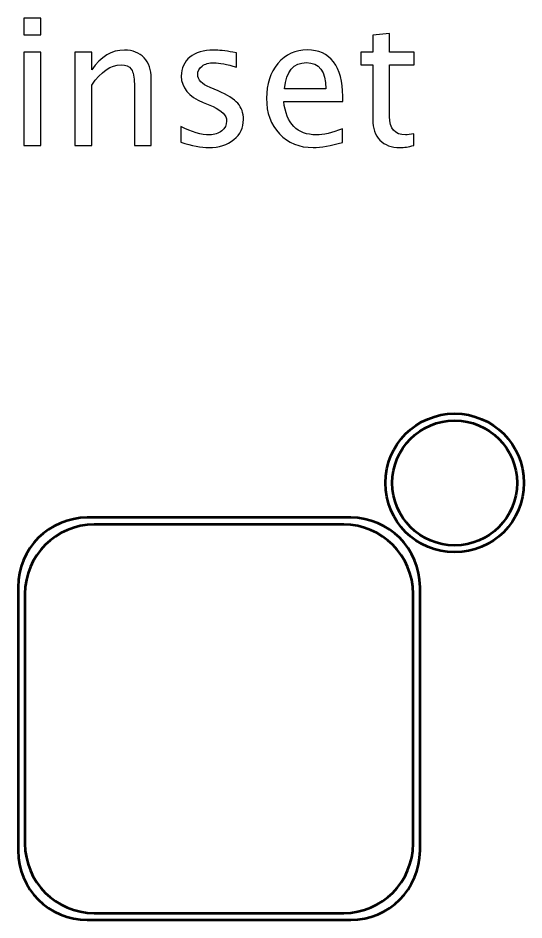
# Model space of a CAD drawing. Header units: centimetres. Extents: x -50.2 to 15.9, y -16.4 to 14.1.
# Drawn here: x -31.45 to -27.8, y -16.45 to -9.95 of the extents above; entities that cross this region are included whole.
import ezdxf

# ---------------------------------------------------------------- set-up
doc = ezdxf.new("R2010")
doc.units = ezdxf.units.CM
doc.header["$MEASUREMENT"] = 0
doc.layers.add('Layer 1', color=7, linetype='Continuous')

msp = doc.modelspace()

# ---------------------------------------------------------------- linework, layer by layer
at = {"layer": 'Layer 1', "lineweight": 53}
msp.add_ellipse((-28.3, -13.3), major_axis=(0, 0.5), ratio=1, dxfattribs=at)
at = {"layer": 'Layer 1', "color": 1, "lineweight": 53}
msp.add_ellipse((-28.3, -13.3), major_axis=(0, 0.45), ratio=1, dxfattribs=at)
at = {"layer": 'Layer 1'}
for points, knots in [([(-31.40695, -10.07074), (-31.40695, -10.07074), (-31.40695, -9.94882), (-31.40695, -9.94882), (-31.40695, -9.94882), (-31.40695, -9.94882), (-31.28503, -9.94882), (-31.28503, -9.94882), (-31.28503, -9.94882), (-31.28503, -9.94882), (-31.28503, -10.07074), (-31.28503, -10.07074), (-31.28503, -10.07074), (-31.28503, -10.07074), (-31.40695, -10.07074), (-31.40695, -10.07074)], [0, 0, 0, 0, 0.2, 0.2, 0.2, 0.2, 0.4, 0.4, 0.4, 0.4, 0.6, 0.6, 0.6, 0.6, 1, 1, 1, 1]), ([(-28.59559, -10.86682), (-28.63327, -10.87719), (-28.66607, -10.88227), (-28.6938, -10.88227), (-28.6938, -10.88227), (-28.75603, -10.88227), (-28.8045, -10.86449), (-28.83922, -10.82893), (-28.83922, -10.82893), (-28.87414, -10.79337), (-28.8915, -10.74405), (-28.8915, -10.68076), (-28.8915, -10.68076), (-28.8915, -10.68076), (-28.8915, -10.28537), (-28.8915, -10.28537), (-28.8915, -10.28537), (-28.8915, -10.28537), (-28.97574, -10.28537), (-28.97574, -10.28537), (-28.97574, -10.28537), (-28.97574, -10.28537), (-28.97574, -10.19393), (-28.97574, -10.19393), (-28.97574, -10.19393), (-28.97574, -10.19393), (-28.8915, -10.19393), (-28.8915, -10.19393), (-28.8915, -10.19393), (-28.8915, -10.19393), (-28.8915, -10.07222), (-28.8915, -10.07222), (-28.8915, -10.07222), (-28.8915, -10.07222), (-28.76958, -10.06058), (-28.76958, -10.06058), (-28.76958, -10.06058), (-28.76958, -10.06058), (-28.76958, -10.19393), (-28.76958, -10.19393), (-28.76958, -10.19393), (-28.76958, -10.19393), (-28.59305, -10.19393), (-28.59305, -10.19393), (-28.59305, -10.19393), (-28.59305, -10.19393), (-28.59305, -10.28537), (-28.59305, -10.28537), (-28.59305, -10.28537), (-28.59305, -10.28537), (-28.76958, -10.28537), (-28.76958, -10.28537), (-28.76958, -10.28537), (-28.76958, -10.28537), (-28.76958, -10.65875), (-28.76958, -10.65875), (-28.76958, -10.65875), (-28.76958, -10.7468), (-28.73127, -10.79083), (-28.65486, -10.79083), (-28.65486, -10.79083), (-28.63856, -10.79083), (-28.61887, -10.78808), (-28.59559, -10.78279), (-28.59559, -10.78279), (-28.59559, -10.78279), (-28.59559, -10.86682), (-28.59559, -10.86682)], [0, 0, 0, 0, 0.0555556, 0.0555556, 0.0555556, 0.0555556, 0.1111111, 0.1111111, 0.1111111, 0.1111111, 0.1666667, 0.1666667, 0.1666667, 0.1666667, 0.2222222, 0.2222222, 0.2222222, 0.2222222, 0.2777778, 0.2777778, 0.2777778, 0.2777778, 0.3333333, 0.3333333, 0.3333333, 0.3333333, 0.3888889, 0.3888889, 0.3888889, 0.3888889, 0.4444444, 0.4444444, 0.4444444, 0.4444444, 0.5, 0.5, 0.5, 0.5, 0.5555556, 0.5555556, 0.5555556, 0.5555556, 0.6111111, 0.6111111, 0.6111111, 0.6111111, 0.6666667, 0.6666667, 0.6666667, 0.6666667, 0.7222222, 0.7222222, 0.7222222, 0.7222222, 0.7777778, 0.7777778, 0.7777778, 0.7777778, 0.8333333, 0.8333333, 0.8333333, 0.8333333, 0.8888889, 0.8888889, 0.8888889, 0.8888889, 1, 1, 1, 1]), ([(-31.40695, -10.86703), (-31.40695, -10.86703), (-31.40695, -10.19393), (-31.40695, -10.19393), (-31.40695, -10.19393), (-31.40695, -10.19393), (-31.28503, -10.19393), (-31.28503, -10.19393), (-31.28503, -10.19393), (-31.28503, -10.19393), (-31.28503, -10.86703), (-31.28503, -10.86703), (-31.28503, -10.86703), (-31.28503, -10.86703), (-31.40695, -10.86703), (-31.40695, -10.86703)], [0, 0, 0, 0, 0.2, 0.2, 0.2, 0.2, 0.4, 0.4, 0.4, 0.4, 0.6, 0.6, 0.6, 0.6, 1, 1, 1, 1]), ([(-31.03992, -10.86703), (-31.03992, -10.86703), (-31.03992, -10.19393), (-31.03992, -10.19393), (-31.03992, -10.19393), (-31.03992, -10.19393), (-30.918, -10.19393), (-30.918, -10.19393), (-30.918, -10.19393), (-30.918, -10.19393), (-30.918, -10.32114), (-30.918, -10.32114), (-30.918, -10.32114), (-30.85344, -10.22695), (-30.77428, -10.17996), (-30.68072, -10.17996), (-30.68072, -10.17996), (-30.62188, -10.17996), (-30.5751, -10.19837), (-30.5406, -10.23542), (-30.5406, -10.23542), (-30.5061, -10.27225), (-30.48874, -10.32199), (-30.48874, -10.38422), (-30.48874, -10.38422), (-30.48874, -10.38422), (-30.48874, -10.86703), (-30.48874, -10.86703), (-30.48874, -10.86703), (-30.48874, -10.86703), (-30.61066, -10.86703), (-30.61066, -10.86703), (-30.61066, -10.86703), (-30.61066, -10.86703), (-30.61066, -10.42401), (-30.61066, -10.42401), (-30.61066, -10.42401), (-30.61066, -10.37406), (-30.61807, -10.3385), (-30.63267, -10.31733), (-30.63267, -10.31733), (-30.64749, -10.29595), (-30.67183, -10.28537), (-30.70591, -10.28537), (-30.70591, -10.28537), (-30.78084, -10.28537), (-30.85154, -10.33426), (-30.918, -10.43205), (-30.918, -10.43205), (-30.918, -10.43205), (-30.918, -10.86703), (-30.918, -10.86703), (-30.918, -10.86703), (-30.918, -10.86703), (-31.03992, -10.86703), (-31.03992, -10.86703)], [0, 0, 0, 0, 0.0666667, 0.0666667, 0.0666667, 0.0666667, 0.1333333, 0.1333333, 0.1333333, 0.1333333, 0.2, 0.2, 0.2, 0.2, 0.2666667, 0.2666667, 0.2666667, 0.2666667, 0.3333333, 0.3333333, 0.3333333, 0.3333333, 0.4, 0.4, 0.4, 0.4, 0.4666667, 0.4666667, 0.4666667, 0.4666667, 0.5333333, 0.5333333, 0.5333333, 0.5333333, 0.6, 0.6, 0.6, 0.6, 0.6666667, 0.6666667, 0.6666667, 0.6666667, 0.7333333, 0.7333333, 0.7333333, 0.7333333, 0.8, 0.8, 0.8, 0.8, 0.8666667, 0.8666667, 0.8666667, 0.8666667, 1, 1, 1, 1]), ([(-30.2758, -10.8429), (-30.2758, -10.8429), (-30.2758, -10.73114), (-30.2758, -10.73114), (-30.2758, -10.73114), (-30.196, -10.77093), (-30.12679, -10.79083), (-30.06773, -10.79083), (-30.06773, -10.79083), (-30.03259, -10.79083), (-30.00338, -10.7813), (-29.98031, -10.76225), (-29.98031, -10.76225), (-29.95724, -10.74342), (-29.9456, -10.71971), (-29.9456, -10.69113), (-29.9456, -10.69113), (-29.9456, -10.64944), (-29.97798, -10.61493), (-30.04275, -10.58763), (-30.04275, -10.58763), (-30.04275, -10.58763), (-30.11409, -10.55736), (-30.11409, -10.55736), (-30.11409, -10.55736), (-30.21928, -10.51376), (-30.27199, -10.45068), (-30.27199, -10.36877), (-30.27199, -10.36877), (-30.27199, -10.31013), (-30.25125, -10.26399), (-30.20976, -10.23034), (-30.20976, -10.23034), (-30.16827, -10.19668), (-30.11133, -10.17996), (-30.03916, -10.17996), (-30.03916, -10.17996), (-30.00169, -10.17996), (-29.95512, -10.18504), (-29.89988, -10.19541), (-29.89988, -10.19541), (-29.89988, -10.19541), (-29.87448, -10.20028), (-29.87448, -10.20028), (-29.87448, -10.20028), (-29.87448, -10.20028), (-29.87448, -10.30188), (-29.87448, -10.30188), (-29.87448, -10.30188), (-29.94242, -10.28156), (-29.99661, -10.2714), (-30.03704, -10.2714), (-30.03704, -10.2714), (-30.0726, -10.2714), (-30.10075, -10.27923), (-30.12213, -10.29468), (-30.12213, -10.29468), (-30.1433, -10.31013), (-30.15388, -10.33088), (-30.15388, -10.35691), (-30.15388, -10.35691), (-30.15388, -10.39353), (-30.12425, -10.42465), (-30.06477, -10.44983), (-30.06477, -10.44983), (-30.06477, -10.44983), (-30.00614, -10.4746), (-30.00614, -10.4746), (-30.00614, -10.4746), (-29.93967, -10.50254), (-29.89268, -10.53217), (-29.86517, -10.56329), (-29.86517, -10.56329), (-29.83744, -10.5944), (-29.82368, -10.63335), (-29.82368, -10.67992), (-29.82368, -10.67992), (-29.82368, -10.73897), (-29.84696, -10.78744), (-29.89374, -10.82533), (-29.89374, -10.82533), (-29.94031, -10.86322), (-30, -10.88227), (-30.0726, -10.88227), (-30.0726, -10.88227), (-30.12848, -10.88227), (-30.196, -10.86915), (-30.2758, -10.8429)], [0, 0, 0, 0, 0.0434783, 0.0434783, 0.0434783, 0.0434783, 0.0869565, 0.0869565, 0.0869565, 0.0869565, 0.1304348, 0.1304348, 0.1304348, 0.1304348, 0.173913, 0.173913, 0.173913, 0.173913, 0.2173913, 0.2173913, 0.2173913, 0.2173913, 0.2608696, 0.2608696, 0.2608696, 0.2608696, 0.3043478, 0.3043478, 0.3043478, 0.3043478, 0.3478261, 0.3478261, 0.3478261, 0.3478261, 0.3913043, 0.3913043, 0.3913043, 0.3913043, 0.4347826, 0.4347826, 0.4347826, 0.4347826, 0.4782609, 0.4782609, 0.4782609, 0.4782609, 0.5217391, 0.5217391, 0.5217391, 0.5217391, 0.5652174, 0.5652174, 0.5652174, 0.5652174, 0.6086957, 0.6086957, 0.6086957, 0.6086957, 0.6521739, 0.6521739, 0.6521739, 0.6521739, 0.6956522, 0.6956522, 0.6956522, 0.6956522, 0.7391304, 0.7391304, 0.7391304, 0.7391304, 0.7826087, 0.7826087, 0.7826087, 0.7826087, 0.826087, 0.826087, 0.826087, 0.826087, 0.8695652, 0.8695652, 0.8695652, 0.8695652, 0.9130435, 0.9130435, 0.9130435, 0.9130435, 1, 1, 1, 1]), ([(-29.11015, -10.84544), (-29.19206, -10.86999), (-29.26213, -10.88227), (-29.32055, -10.88227), (-29.32055, -10.88227), (-29.42024, -10.88227), (-29.50131, -10.84925), (-29.56375, -10.78342), (-29.56375, -10.78342), (-29.62619, -10.71759), (-29.65752, -10.63229), (-29.65752, -10.5273), (-29.65752, -10.5273), (-29.65752, -10.42549), (-29.63, -10.34188), (-29.57476, -10.27648), (-29.57476, -10.27648), (-29.51951, -10.21129), (-29.44882, -10.17869), (-29.36267, -10.17869), (-29.36267, -10.17869), (-29.28118, -10.17869), (-29.2181, -10.20769), (-29.17365, -10.26568), (-29.17365, -10.26568), (-29.1292, -10.32368), (-29.10697, -10.40581), (-29.10697, -10.51228), (-29.10697, -10.51228), (-29.10697, -10.51228), (-29.10761, -10.54953), (-29.10761, -10.54953), (-29.10761, -10.54953), (-29.10761, -10.54953), (-29.53306, -10.54953), (-29.53306, -10.54953), (-29.53306, -10.54953), (-29.51528, -10.7104), (-29.43675, -10.79083), (-29.29769, -10.79083), (-29.29769, -10.79083), (-29.24667, -10.79083), (-29.18423, -10.77644), (-29.11015, -10.74765), (-29.11015, -10.74765), (-29.11015, -10.74765), (-29.11015, -10.84544), (-29.11015, -10.84544)], [0, 0, 0, 0, 0.0769231, 0.0769231, 0.0769231, 0.0769231, 0.1538462, 0.1538462, 0.1538462, 0.1538462, 0.2307692, 0.2307692, 0.2307692, 0.2307692, 0.3076923, 0.3076923, 0.3076923, 0.3076923, 0.3846154, 0.3846154, 0.3846154, 0.3846154, 0.4615385, 0.4615385, 0.4615385, 0.4615385, 0.5384615, 0.5384615, 0.5384615, 0.5384615, 0.6153846, 0.6153846, 0.6153846, 0.6153846, 0.6923077, 0.6923077, 0.6923077, 0.6923077, 0.7692308, 0.7692308, 0.7692308, 0.7692308, 0.8461538, 0.8461538, 0.8461538, 0.8461538, 1, 1, 1, 1]), ([(-29.52671, -10.45809), (-29.52671, -10.45809), (-29.22953, -10.45809), (-29.22953, -10.45809), (-29.22953, -10.45809), (-29.22953, -10.33278), (-29.27631, -10.27013), (-29.36965, -10.27013), (-29.36965, -10.27013), (-29.46363, -10.27013), (-29.51591, -10.33278), (-29.52671, -10.45809)], [0, 0, 0, 0, 0.25, 0.25, 0.25, 0.25, 0.5, 0.5, 0.5, 0.5, 1, 1, 1, 1])]:
    msp.add_open_spline(points, degree=3, knots=knots, dxfattribs=at)
at = {"layer": 'Layer 1', "lineweight": 53}
msp.add_open_spline([(-31.45, -15.95), (-31.45, -15.95), (-31.45, -14.05), (-31.45, -14.05), (-31.45, -14.05), (-31.45, -13.77386), (-31.22614, -13.55), (-30.95, -13.55), (-30.95, -13.55), (-30.95, -13.55), (-29.05, -13.55), (-29.05, -13.55), (-29.05, -13.55), (-28.77386, -13.55), (-28.55, -13.77386), (-28.55, -14.05), (-28.55, -14.05), (-28.55, -14.05), (-28.55, -15.95), (-28.55, -15.95), (-28.55, -15.95), (-28.55, -16.22614), (-28.77386, -16.45), (-29.05, -16.45), (-29.05, -16.45), (-29.05, -16.45), (-30.95, -16.45), (-30.95, -16.45), (-30.95, -16.45), (-31.22614, -16.45), (-31.45, -16.22614), (-31.45, -15.95)], degree=3, knots=[0, 0, 0, 0, 0.1111111, 0.1111111, 0.1111111, 0.1111111, 0.2222222, 0.2222222, 0.2222222, 0.2222222, 0.3333333, 0.3333333, 0.3333333, 0.3333333, 0.4444444, 0.4444444, 0.4444444, 0.4444444, 0.5555556, 0.5555556, 0.5555556, 0.5555556, 0.6666667, 0.6666667, 0.6666667, 0.6666667, 0.7777778, 0.7777778, 0.7777778, 0.7777778, 1, 1, 1, 1], dxfattribs=at)
at = {"layer": 'Layer 1', "color": 3, "lineweight": 53}
msp.add_open_spline([(-31.4, -15.9), (-31.4, -15.9), (-31.4, -14.1), (-31.4, -14.1), (-31.4, -14.1), (-31.4, -13.82386), (-31.17614, -13.6), (-30.9, -13.6), (-30.9, -13.6), (-30.9, -13.6), (-29.1, -13.6), (-29.1, -13.6), (-29.1, -13.6), (-28.82386, -13.6), (-28.6, -13.82386), (-28.6, -14.1), (-28.6, -14.1), (-28.6, -14.1), (-28.6, -15.9), (-28.6, -15.9), (-28.6, -15.9), (-28.6, -16.17614), (-28.82386, -16.4), (-29.1, -16.4), (-29.1, -16.4), (-29.1, -16.4), (-30.9, -16.4), (-30.9, -16.4), (-30.9, -16.4), (-31.17614, -16.4), (-31.4, -16.17614), (-31.4, -15.9)], degree=3, knots=[0, 0, 0, 0, 0.1111111, 0.1111111, 0.1111111, 0.1111111, 0.2222222, 0.2222222, 0.2222222, 0.2222222, 0.3333333, 0.3333333, 0.3333333, 0.3333333, 0.4444444, 0.4444444, 0.4444444, 0.4444444, 0.5555556, 0.5555556, 0.5555556, 0.5555556, 0.6666667, 0.6666667, 0.6666667, 0.6666667, 0.7777778, 0.7777778, 0.7777778, 0.7777778, 1, 1, 1, 1], dxfattribs=at)

doc.saveas('drawing.dxf')
